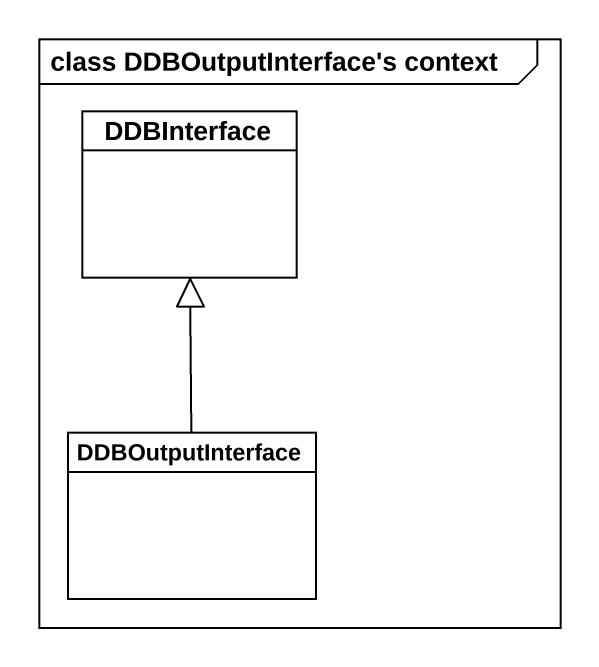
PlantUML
@startuml
mainframe class DDBOutputInterface's context
hide circle
hide empty members
class DDBInterface
class DDBOutputInterface
DDBOutputInterface -up-|> DDBInterface
@enduml
